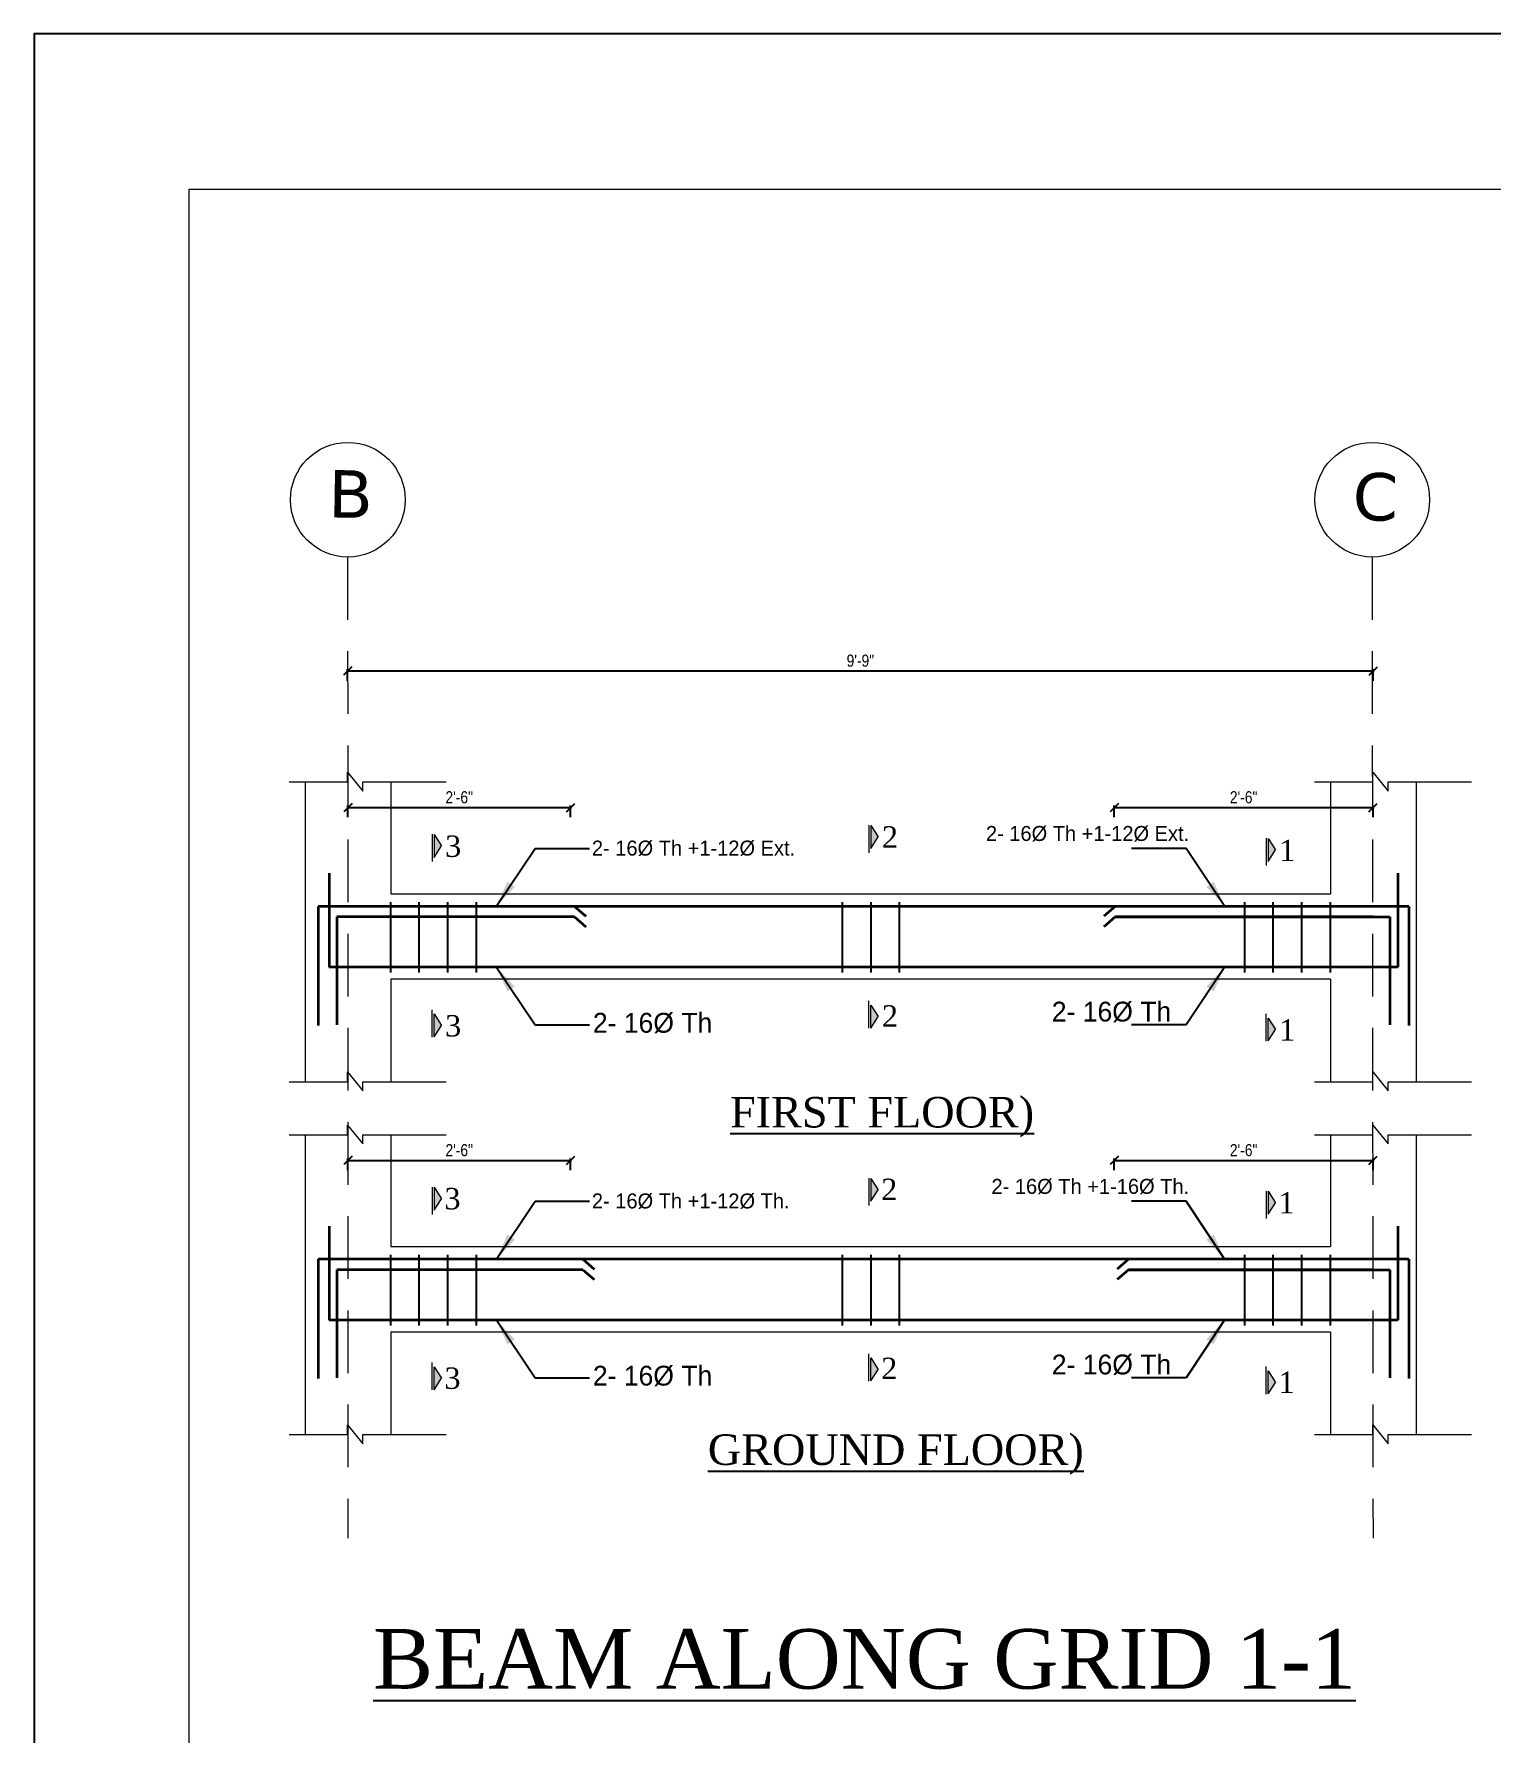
# Model space of a CAD drawing. Header units: inches. Extents: x 45643 to 70559, y -8725 to 1713.
# Drawn here: x 67382 to 67817, y -3747 to -3239 of the extents above; entities that cross this region are included whole.
import ezdxf

# ---------------------------------------------------------------- set-up
doc = ezdxf.new("R2010")
doc.units = ezdxf.units.IN
doc.header["$MEASUREMENT"] = 0
doc.linetypes.add('CENTER2', pattern=[1.125, 0.75, -0.125, 0.125, -0.125])
doc.linetypes.add('DASHED2', pattern=[0.375, 0.25, -0.125])
for name, color, linetype, lineweight in [('BEAM', 212, 'Continuous', 9), ('cenline', 170, 'CENTER2', 9), ('door', 3, 'Continuous', 13), ('ELE1', 3, 'Continuous', 9), ('Line', 7, 'Continuous', 15), ('Line 0.35', 130, 'Continuous', 35), ('REN', 140, 'Continuous', 35), ('Side-1', 11, 'Continuous', 18), ('Text', 7, 'Continuous', 9)]:
    doc.layers.add(name, color=color, linetype=linetype, lineweight=lineweight)
for name, color, linetype in [('DIM', 5, 'Continuous'), ('floorhatch', 43, 'Continuous'), ('STIRRUP', 10, 'Continuous')]:
    doc.layers.add(name, color=color, linetype=linetype)
doc.styles.add('Dks', font='ARIALN.TTF', dxfattribs={"height": 8})
doc.styles.add('ordinary', font='ARIALN.TTF')
doc.styles.add('sb', font='BKANT.TTF', dxfattribs={"height": 8})
doc.styles.get("Standard").update_dxf_attribs({"font": 'times.ttf'})
doc.dimstyles.new('1-4', dxfattribs={"dimscale": 0.1, "dimtxt": 36, "dimasz": 25, "dimexe": 5.625, "dimexo": 36, "dimgap": 12, "dimtad": 1, "dimzin": 0, "dimdsep": 46, "dimlunit": 4, "dimtxsty": 'ordinary', "dimblk": 'OBLIQUE', "dimcen": 1, "dimdle": 3, "dimclrt": 7, "dimadec": 3, "dimazin": 0, "dimtfac": 1, "dimtix": 1, "dimtofl": 0, "dimtmove": 0, "dimatfit": 3, "dimfxl": 29.1875, "dimfxlon": 1, "dimtolj": 1, "dimtzin": 0, "dimarcsym": 0})
doc.dimstyles.new('Dks', dxfattribs={"dimtxt": 8, "dimasz": 8, "dimexe": 6, "dimexo": 6, "dimgap": 0.03125, "dimtad": 0, "dimdec": 0, "dimzin": 0, "dimdsep": 46, "dimlunit": 3, "dimtxsty": 'Dks', "dimcen": 0.09375, "dimclrd": 256, "dimclre": 256, "dimclrt": 256, "dimadec": 0, "dimazin": 0, "dimtfac": 1, "dimtdec": 0, "dimtix": 1, "dimtmove": 2, "dimatfit": 3, "dimfxl": 1, "dimfrac": 2, "dimtolj": 1, "dimtzin": 0, "dimlwe": -1, "dimarcsym": 0})

# ---------------------------------------------------------------- blocks, each defined once
blk = doc.blocks.new('vrwa')
at = {"layer": 'Line', "linetype": 'Continuous'}
for points in [[(64431.27, 382588.92), (64427.13, 382595.36), (64427.13, 382582.49)], [(64431.27, 382488.21), (64427.13, 382481.77), (64427.13, 382494.64)]]:
    blk.add_hatch(color=256, dxfattribs=at).paths.add_polyline_path(points)
at = {"layer": 'door', "linetype": 'Continuous'}
for p, q in [((64426.1, 382595.46), (64426.1, 382580.11)), ((64427.13, 382595.36), (64427.13, 382582.49)), ((64427.13, 382595.36), (64431.27, 382588.92)), ((64427.13, 382582.49), (64431.27, 382588.92)), ((64426.1, 382481.67), (64426.1, 382497.02)), ((64427.13, 382481.77), (64427.13, 382494.64)), ((64427.13, 382494.64), (64431.27, 382488.21)), ((64427.13, 382481.77), (64431.27, 382488.21))]:
    blk.add_line(p, q, dxfattribs=at)
blk = doc.blocks.new('_Oblique')
at = {"color": 0, "linetype": 'ByBlock', "lineweight": -2}
blk.add_line((-0.5, -0.5), (0.5, 0.5), dxfattribs=at)
blk = doc.blocks.new('*D643')
at = {"layer": 'Defpoints', "color": 0, "linetype": 'Continuous', "transparency": 16777216}
for p in [(67541.83, -3470.35), (67475.35, -3499.88, -1.6), (67541.83, -3499.88, -1.6)]:
    blk.add_point(p, dxfattribs=at)
at = {"layer": 'Line 0.35', "color": 0, "linetype": 'Continuous', "lineweight": -2, "transparency": 16777216}
for p, q in [((67475.05, -3470.35), (67542.13, -3470.35)), ((67475.35, -3473.26), (67475.35, -3469.79)), ((67541.83, -3473.26), (67541.83, -3469.79))]:
    blk.add_line(p, q, dxfattribs=at)
at = {"layer": 'Line 0.35', "color": 0, "linetype": 'Continuous', "lineweight": -2, "transparency": 16777216, "xscale": 2.5, "yscale": 2.5, "zscale": 2.5, "rotation": 180}
blk.add_blockref('_Oblique', (67475.35, -3470.35), dxfattribs=at)
at = {"layer": 'Line 0.35', "color": 0, "linetype": 'Continuous', "lineweight": -2, "transparency": 16777216, "xscale": 2.5, "yscale": 2.5, "zscale": 2.5}
blk.add_blockref('_Oblique', (67541.83, -3470.35), dxfattribs=at)
at = {"layer": 'Line 0.35', "color": 7, "linetype": 'Continuous', "transparency": 16777216, "insert": (67508.59, -3467.31), "char_height": 3.6, "attachment_point": 5, "style": 'ordinary'}
blk.add_mtext('\\A1;2\'-6"', dxfattribs=at)
blk = doc.blocks.new('*D644')
at = {"layer": 'Defpoints', "color": 0, "linetype": 'Continuous', "transparency": 16777216}
for p in [(67781.4, -3470.35), (67781.4, -3496.1, -1.6), (67704.13, -3499.91, -1.6)]:
    blk.add_point(p, dxfattribs=at)
at = {"layer": 'Line 0.35', "color": 0, "linetype": 'Continuous', "lineweight": -2, "transparency": 16777216}
for p, q in [((67703.83, -3470.35), (67781.7, -3470.35)), ((67704.13, -3473.26), (67704.13, -3469.79)), ((67781.4, -3473.26), (67781.4, -3469.79))]:
    blk.add_line(p, q, dxfattribs=at)
at = {"layer": 'Line 0.35', "color": 0, "linetype": 'Continuous', "lineweight": -2, "transparency": 16777216, "xscale": 2.5, "yscale": 2.5, "zscale": 2.5, "rotation": 180}
blk.add_blockref('_Oblique', (67704.13, -3470.35), dxfattribs=at)
at = {"layer": 'Line 0.35', "color": 0, "linetype": 'Continuous', "lineweight": -2, "transparency": 16777216, "xscale": 2.5, "yscale": 2.5, "zscale": 2.5}
blk.add_blockref('_Oblique', (67781.4, -3470.35), dxfattribs=at)
at = {"layer": 'Line 0.35', "color": 7, "linetype": 'Continuous', "transparency": 16777216, "insert": (67742.77, -3467.31), "char_height": 3.6, "attachment_point": 5, "style": 'ordinary'}
blk.add_mtext('\\A1;2\'-6"', dxfattribs=at)
blk = doc.blocks.new('*D642')
at = {"layer": 'Defpoints', "color": 0, "linetype": 'Continuous', "transparency": 16777216}
for p in [(67781.47, -3429.55), (67475.26, -3452.26), (67781.47, -3452.26)]:
    blk.add_point(p, dxfattribs=at)
at = {"layer": 'Line 0.35', "color": 0, "linetype": 'Continuous', "lineweight": -2, "transparency": 16777216}
for p, q in [((67474.96, -3429.55), (67781.77, -3429.55)), ((67475.26, -3432.47), (67475.26, -3428.99)), ((67781.47, -3432.47), (67781.47, -3428.99))]:
    blk.add_line(p, q, dxfattribs=at)
at = {"layer": 'Line 0.35', "color": 0, "linetype": 'Continuous', "lineweight": -2, "transparency": 16777216, "xscale": 2.5, "yscale": 2.5, "zscale": 2.5, "rotation": 180}
blk.add_blockref('_Oblique', (67475.26, -3429.55), dxfattribs=at)
at = {"layer": 'Line 0.35', "color": 0, "linetype": 'Continuous', "lineweight": -2, "transparency": 16777216, "xscale": 2.5, "yscale": 2.5, "zscale": 2.5}
blk.add_blockref('_Oblique', (67781.47, -3429.55), dxfattribs=at)
at = {"layer": 'Line 0.35', "color": 7, "linetype": 'Continuous', "transparency": 16777216, "insert": (67628.36, -3426.51), "char_height": 3.6, "attachment_point": 5, "style": 'ordinary'}
blk.add_mtext('\\A1;9\'-9"', dxfattribs=at)
blk = doc.blocks.new('*D665')
at = {"layer": 'Defpoints', "color": 0, "linetype": 'Continuous', "transparency": 16777216}
for p in [(67541.83, -3575.75), (67475.35, -3605.28, -1.6), (67541.83, -3605.28, -1.6)]:
    blk.add_point(p, dxfattribs=at)
at = {"layer": 'Line 0.35', "color": 0, "linetype": 'Continuous', "lineweight": -2, "transparency": 16777216}
for p, q in [((67475.05, -3575.75), (67542.13, -3575.75)), ((67475.35, -3578.66), (67475.35, -3575.18)), ((67541.83, -3578.66), (67541.83, -3575.18))]:
    blk.add_line(p, q, dxfattribs=at)
at = {"layer": 'Line 0.35', "color": 0, "linetype": 'Continuous', "lineweight": -2, "transparency": 16777216, "xscale": 2.5, "yscale": 2.5, "zscale": 2.5, "rotation": 180}
blk.add_blockref('_Oblique', (67475.35, -3575.75), dxfattribs=at)
at = {"layer": 'Line 0.35', "color": 0, "linetype": 'Continuous', "lineweight": -2, "transparency": 16777216, "xscale": 2.5, "yscale": 2.5, "zscale": 2.5}
blk.add_blockref('_Oblique', (67541.83, -3575.75), dxfattribs=at)
at = {"layer": 'Line 0.35', "color": 7, "linetype": 'Continuous', "transparency": 16777216, "insert": (67508.59, -3572.71), "char_height": 3.6, "attachment_point": 5, "style": 'ordinary'}
blk.add_mtext('\\A1;2\'-6"', dxfattribs=at)
blk = doc.blocks.new('*D666')
at = {"layer": 'Defpoints', "color": 0, "linetype": 'Continuous', "transparency": 16777216}
for p in [(67781.4, -3575.75), (67781.4, -3601.49, -1.6), (67704.13, -3605.31, -1.6)]:
    blk.add_point(p, dxfattribs=at)
at = {"layer": 'Line 0.35', "color": 0, "linetype": 'Continuous', "lineweight": -2, "transparency": 16777216}
for p, q in [((67703.83, -3575.75), (67781.7, -3575.75)), ((67704.13, -3578.66), (67704.13, -3575.18)), ((67781.4, -3578.66), (67781.4, -3575.18))]:
    blk.add_line(p, q, dxfattribs=at)
at = {"layer": 'Line 0.35', "color": 0, "linetype": 'Continuous', "lineweight": -2, "transparency": 16777216, "xscale": 2.5, "yscale": 2.5, "zscale": 2.5, "rotation": 180}
blk.add_blockref('_Oblique', (67704.13, -3575.75), dxfattribs=at)
at = {"layer": 'Line 0.35', "color": 0, "linetype": 'Continuous', "lineweight": -2, "transparency": 16777216, "xscale": 2.5, "yscale": 2.5, "zscale": 2.5}
blk.add_blockref('_Oblique', (67781.4, -3575.75), dxfattribs=at)
at = {"layer": 'Line 0.35', "color": 7, "linetype": 'Continuous', "transparency": 16777216, "insert": (67742.77, -3572.71), "char_height": 3.6, "attachment_point": 5, "style": 'ordinary'}
blk.add_mtext('\\A1;2\'-6"', dxfattribs=at)

msp = doc.modelspace()

# ---------------------------------------------------------------- linework, layer by layer
at = {"layer": 'BEAM', "linetype": 'ByBlock'}
for p, q in [((67457.828, -3462.717, -2.236), (67475.252, -3462.717, -2.236)), ((67475.252, -3459.799, -2.236), (67479.848, -3465.425, -2.236)), ((67475.252, -3462.843, -2.236), (67475.252, -3459.799, -2.236)), ((67479.848, -3462.717, -2.236), (67504.706, -3462.717, -2.236)), ((67479.848, -3465.425, -2.236), (67479.848, -3462.717, -2.236)), ((67763.925, -3462.717, -2.236), (67781.349, -3462.717, -2.236)), ((67781.349, -3459.799, -2.236), (67785.944, -3465.425, -2.236)), ((67781.349, -3462.843, -2.236), (67781.349, -3459.799, -2.236)), ((67781.349, -3459.799, -2.236), (67785.944, -3465.425, -2.236)), ((67781.349, -3462.843, -2.236), (67781.349, -3459.799, -2.236)), ((67785.944, -3462.717, -2.236), (67810.803, -3462.717, -2.236)), ((67785.944, -3465.425, -2.236), (67785.944, -3462.717, -2.236)), ((67785.944, -3462.717, -2.236), (67810.803, -3462.717, -2.236)), ((67785.944, -3465.425, -2.236), (67785.944, -3462.717, -2.236)), ((67457.828, -3552.254, -2.236), (67475.252, -3552.254, -2.236)), ((67475.252, -3549.336, -2.236), (67479.848, -3554.962, -2.236)), ((67475.252, -3552.379, -2.236), (67475.252, -3549.336, -2.236)), ((67479.848, -3552.254, -2.236), (67504.706, -3552.254, -2.236)), ((67479.848, -3554.962, -2.236), (67479.848, -3552.254, -2.236)), ((67763.925, -3552.254, -2.236), (67781.349, -3552.254, -2.236)), ((67763.925, -3552.254, -2.236), (67781.349, -3552.254, -2.236)), ((67781.349, -3549.336, -2.236), (67785.944, -3554.962, -2.236)), ((67781.349, -3552.379, -2.236), (67781.349, -3549.336, -2.236)), ((67781.349, -3549.336, -2.236), (67785.944, -3554.962, -2.236)), ((67781.349, -3552.379, -2.236), (67781.349, -3549.336, -2.236)), ((67785.944, -3552.254, -2.236), (67810.803, -3552.254, -2.236)), ((67785.944, -3554.962, -2.236), (67785.944, -3552.254, -2.236)), ((67785.944, -3552.254, -2.236), (67810.803, -3552.254, -2.236)), ((67785.944, -3554.962, -2.236), (67785.944, -3552.254, -2.236)), ((67457.828, -3568.114, -2.236), (67475.252, -3568.114, -2.236)), ((67475.252, -3565.196, -2.236), (67479.848, -3570.822, -2.236)), ((67475.252, -3568.24, -2.236), (67475.252, -3565.196, -2.236)), ((67479.848, -3568.114, -2.236), (67504.706, -3568.114, -2.236)), ((67479.848, -3570.822, -2.236), (67479.848, -3568.114, -2.236)), ((67763.925, -3568.114, -2.236), (67781.349, -3568.114, -2.236)), ((67781.349, -3565.196, -2.236), (67785.944, -3570.822, -2.236)), ((67781.349, -3568.24, -2.236), (67781.349, -3565.196, -2.236)), ((67781.349, -3565.196, -2.236), (67785.944, -3570.822, -2.236)), ((67781.349, -3568.24, -2.236), (67781.349, -3565.196, -2.236)), ((67785.944, -3568.114, -2.236), (67810.803, -3568.114, -2.236)), ((67785.944, -3570.822, -2.236), (67785.944, -3568.114, -2.236)), ((67785.944, -3568.114, -2.236), (67810.803, -3568.114, -2.236)), ((67785.944, -3570.822, -2.236), (67785.944, -3568.114, -2.236)), ((67475.252, -3654.732, -2.236), (67479.848, -3660.358, -2.236)), ((67475.252, -3657.776, -2.236), (67475.252, -3654.732, -2.236)), ((67781.349, -3654.732, -2.236), (67785.944, -3660.358, -2.236)), ((67781.349, -3657.776, -2.236), (67781.349, -3654.732, -2.236)), ((67781.349, -3654.732, -2.236), (67785.944, -3660.358, -2.236)), ((67781.349, -3657.776, -2.236), (67781.349, -3654.732, -2.236)), ((67457.828, -3657.65, -2.236), (67475.252, -3657.65, -2.236)), ((67479.848, -3657.65, -2.236), (67504.706, -3657.65, -2.236)), ((67479.848, -3660.358, -2.236), (67479.848, -3657.65, -2.236)), ((67763.925, -3657.65, -2.236), (67781.349, -3657.65, -2.236)), ((67763.925, -3657.65, -2.236), (67781.349, -3657.65, -2.236)), ((67785.944, -3657.65, -2.236), (67810.803, -3657.65, -2.236)), ((67785.944, -3660.358, -2.236), (67785.944, -3657.65, -2.236)), ((67785.944, -3657.65, -2.236), (67810.803, -3657.65, -2.236)), ((67785.944, -3660.358, -2.236), (67785.944, -3657.65, -2.236))]:
    msp.add_line(p, q, dxfattribs=at)
at = {"layer": 'cenline', "color": 3, "linetype": 'DASHED2', "ltscale": 75}
for p, q in [((67475.276, -3395.541, -2.236), (67475.361, -3688.617, -2.236)), ((67781.143, -3395.541, -2.236), (67781.396, -3688.617, -2.236))]:
    msp.add_line(p, q, dxfattribs=at)
at = {"layer": 'Defpoints'}
msp.add_lwpolyline([(70559.247, -3239.316), (67381.647, -3239.316), (67381.647, -5487.285), (70559.247, -5487.285)], close=True, dxfattribs=at)
at = {"layer": 'ELE1', "color": 11, "linetype": 'Continuous', "true_color": 0xf27172}
for p, q in [((67488.143, -3496.096, -2.236), (67576.869, -3496.096, -2.236)), ((67548.69, -3496.096, -2.236), (67768.68, -3496.096, -2.236)), ((67576.869, -3521.656, 0.959), (67488.143, -3521.656, 0.959)), ((67768.68, -3521.656, 0.959), (67513.526, -3521.656, 0.959)), ((67488.143, -3601.493, -2.236), (67576.869, -3601.493, -2.236)), ((67548.69, -3601.493, -2.236), (67768.68, -3601.493, -2.236)), ((67576.869, -3627.052, 0.959), (67488.143, -3627.052, 0.959)), ((67768.68, -3627.052, 0.959), (67513.526, -3627.052, 0.959))]:
    msp.add_line(p, q, dxfattribs=at)
at = {"layer": 'ELE1'}
msp.add_lwpolyline([(67427.965, -3285.634), (70512.929, -3285.634), (70512.929, -5440.967), (67427.965, -5440.967)], close=True, dxfattribs=at)
at = {"layer": 'REN', "ltscale": 50}
for p, q in [((67469.739, -3489.974, -2.236), (67469.739, -3518.027, -2.236)), ((67788.815, -3489.974, -2.236), (67788.815, -3518.027, -2.236)), ((67751.435, -3499.885, -2.236), (67466.458, -3499.885, -2.236)), ((67762.057, -3499.885, -2.236), (67466.458, -3499.885, -2.236)), ((67466.458, -3499.885, -2.236), (67466.458, -3535.453, -2.236)), ((67542.977, -3503.001, -2.236), (67472.084, -3503.001, -2.236)), ((67542.977, -3499.885, -2.236), (67546.364, -3502.825, -2.236)), ((67542.977, -3503.001, -2.236), (67546.364, -3505.941, -2.236)), ((67792.096, -3499.885, -2.236), (67577.588, -3499.885, -2.236)), ((67704.411, -3499.885, -2.236), (67701.024, -3502.825, -2.236)), ((67704.411, -3503.001, -2.236), (67701.024, -3505.941, -2.236)), ((67704.411, -3503.001, -2.236), (67786.47, -3503.001, -2.236)), ((67781.474, -3503.001, -2.236), (67704.551, -3503.001, -2.236)), ((67781.474, -3503.001, -2.236), (67779.23, -3503.001, -2.236)), ((67792.096, -3499.885, -2.236), (67792.096, -3535.453, -2.236)), ((67761.41, -3518.027, -2.236), (67469.739, -3518.027, -2.236)), ((67758.776, -3518.027, -2.236), (67469.739, -3518.027, -2.236)), ((67788.815, -3518.027, -2.236), (67580.869, -3518.027, -2.236)), ((67469.739, -3595.371, -2.236), (67469.739, -3623.423, -2.236)), ((67788.815, -3595.371, -2.236), (67788.815, -3623.423, -2.236)), ((67751.435, -3605.281, -2.236), (67466.458, -3605.281, -2.236)), ((67762.057, -3605.281, -2.236), (67466.458, -3605.281, -2.236)), ((67466.458, -3605.281, -2.236), (67466.458, -3640.849, -2.236)), ((67545.536, -3608.397, -2.236), (67472.084, -3608.397, -2.236)), ((67545.536, -3605.281, -2.236), (67548.923, -3608.222, -2.236)), ((67545.536, -3608.397, -2.236), (67548.923, -3611.338, -2.236)), ((67792.096, -3605.281, -2.236), (67577.588, -3605.281, -2.236)), ((67708.414, -3605.281, -2.236), (67705.026, -3608.222, -2.236)), ((67708.414, -3608.397, -2.236), (67705.026, -3611.338, -2.236)), ((67781.474, -3608.397, -2.236), (67708.414, -3608.397, -2.236)), ((67708.414, -3608.397, -2.236), (67786.47, -3608.397, -2.236)), ((67781.474, -3608.397, -2.236), (67779.23, -3608.397, -2.236)), ((67792.096, -3605.281, -2.236), (67792.096, -3640.849, -2.236)), ((67761.41, -3623.423, -2.236), (67469.739, -3623.423, -2.236)), ((67758.776, -3623.423, -2.236), (67469.739, -3623.423, -2.236)), ((67788.815, -3623.423, -2.236), (67580.869, -3623.423, -2.236))]:
    msp.add_line(p, q, dxfattribs=at)
at = {"layer": 'REN'}
for p, q in [((67472.084, -3503.001, -2.236), (67472.084, -3535.288, -2.236)), ((67786.47, -3503.001, -2.236), (67786.47, -3535.288, -2.236)), ((67472.084, -3608.397, -2.236), (67472.084, -3640.685, -2.236)), ((67786.47, -3608.397, -2.236), (67786.47, -3640.685, -2.236))]:
    msp.add_line(p, q, dxfattribs=at)
at = {"layer": 'Side-1'}
for p, q in [((67462.584, -3462.717, -2.236), (67462.584, -3496.096, -2.236)), ((67462.584, -3462.717, -2.236), (67462.584, -3552.254, -2.236)), ((67488.143, -3462.717, -2.236), (67488.143, -3496.096, -2.236)), ((67768.68, -3462.717, -2.236), (67768.68, -3496.096, -2.236)), ((67768.68, -3462.717, -2.236), (67768.68, -3496.096, -2.236)), ((67768.68, -3462.717, -2.236), (67768.68, -3496.096, -2.236)), ((67768.68, -3462.717, -2.236), (67768.68, -3496.096, -2.236)), ((67768.68, -3462.717, -2.236), (67768.68, -3496.096, -2.236)), ((67794.24, -3462.717, -2.236), (67794.24, -3552.254, -2.236)), ((67462.584, -3521.656, -2.236), (67462.584, -3552.254, -2.236)), ((67488.143, -3521.656, -2.236), (67488.143, -3552.254, -2.236)), ((67768.68, -3521.656, -2.236), (67768.68, -3552.254, -2.236)), ((67768.68, -3521.656, -2.236), (67768.68, -3552.254, -2.236)), ((67794.24, -3521.656, -2.236), (67794.24, -3552.254, -2.236)), ((67462.584, -3568.114, -2.236), (67462.584, -3601.493, -2.236)), ((67462.584, -3568.114, -2.236), (67462.584, -3657.65, -2.236)), ((67488.143, -3568.114, -2.236), (67488.143, -3601.493, -2.236)), ((67768.68, -3568.114, -2.236), (67768.68, -3601.493, -2.236)), ((67768.68, -3568.114, -2.236), (67768.68, -3601.493, -2.236)), ((67768.68, -3568.114, -2.236), (67768.68, -3601.493, -2.236)), ((67768.68, -3568.114, -2.236), (67768.68, -3601.493, -2.236)), ((67768.68, -3568.114, -2.236), (67768.68, -3601.493, -2.236)), ((67794.24, -3568.114, -2.236), (67794.24, -3657.65, -2.236)), ((67462.584, -3627.052, -2.236), (67462.584, -3657.65, -2.236)), ((67488.143, -3627.052, -2.236), (67488.143, -3657.65, -2.236)), ((67768.68, -3627.052, -2.236), (67768.68, -3657.65, -2.236)), ((67768.68, -3627.052, -2.236), (67768.68, -3657.65, -2.236)), ((67794.24, -3627.052, -2.236), (67794.24, -3657.65, -2.236))]:
    msp.add_line(p, q, dxfattribs=at)
at = {"layer": 'STIRRUP', "linetype": 'ByBlock'}
for p, q in [((67488.143, -3519.653, -2.236), (67488.143, -3498.586, -2.236)), ((67496.663, -3519.653, -2.236), (67496.663, -3498.586, -2.236)), ((67505.183, -3519.653, -2.236), (67505.183, -3498.586, -2.236)), ((67513.703, -3519.653, -2.236), (67513.703, -3498.586, -2.236)), ((67623.028, -3519.653, -2.236), (67623.028, -3498.586, -2.236)), ((67631.548, -3519.653, -2.236), (67631.548, -3498.586, -2.236)), ((67640.068, -3519.653, -2.236), (67640.068, -3498.586, -2.236)), ((67743.12, -3519.653, -2.236), (67743.12, -3498.586, -2.236)), ((67743.12, -3519.653, -2.236), (67743.12, -3498.586, -2.236)), ((67751.64, -3519.653, -2.236), (67751.64, -3498.586, -2.236)), ((67751.64, -3519.653, -2.236), (67751.64, -3498.586, -2.236)), ((67760.16, -3519.653, -2.236), (67760.16, -3498.586, -2.236)), ((67760.16, -3519.653, -2.236), (67760.16, -3498.586, -2.236)), ((67768.68, -3519.653, -2.236), (67768.68, -3498.586, -2.236)), ((67768.68, -3519.653, -2.236), (67768.68, -3498.586, -2.236)), ((67488.143, -3625.05, -2.236), (67488.143, -3603.983, -2.236)), ((67496.663, -3625.05, -2.236), (67496.663, -3603.983, -2.236)), ((67505.183, -3625.05, -2.236), (67505.183, -3603.983, -2.236)), ((67513.703, -3625.05, -2.236), (67513.703, -3603.983, -2.236)), ((67623.028, -3625.05, -2.236), (67623.028, -3603.983, -2.236)), ((67631.548, -3625.05, -2.236), (67631.548, -3603.983, -2.236)), ((67640.068, -3625.05, -2.236), (67640.068, -3603.983, -2.236)), ((67743.12, -3625.05, -2.236), (67743.12, -3603.983, -2.236)), ((67743.12, -3625.05, -2.236), (67743.12, -3603.983, -2.236)), ((67751.64, -3625.05, -2.236), (67751.64, -3603.983, -2.236)), ((67751.64, -3625.05, -2.236), (67751.64, -3603.983, -2.236)), ((67760.16, -3625.05, -2.236), (67760.16, -3603.983, -2.236)), ((67760.16, -3625.05, -2.236), (67760.16, -3603.983, -2.236)), ((67768.68, -3625.05, -2.236), (67768.68, -3603.983, -2.236)), ((67768.68, -3625.05, -2.236), (67768.68, -3603.983, -2.236))]:
    msp.add_line(p, q, dxfattribs=at)
at = {"layer": 'Text'}
for centre in [(67475.334, -3378.416, -2.236), (67781.165, -3378.416, -2.236)]:
    msp.add_circle(centre, 17.125, dxfattribs=at)

# ---------------------------------------------------------------- block references
at = {"layer": 'door', "linetype": 'Continuous', "xscale": 0.5324930654169293, "yscale": 0.5324930654132913, "zscale": 0.5324930654151103}
for p in [(33324.46, -207205.094, -2.236), (33194.089, -207207.758, -2.236), (33443.083, -207208.96, -2.236), (33194.089, -207313.155, -2.236), (33324.46, -207310.491, -2.236), (33443.083, -207314.357, -2.236)]:
    msp.add_blockref('vrwa', p, dxfattribs=at)

# ---------------------------------------------------------------- texts
at = {"layer": 'floorhatch', "color": 7, "linetype": 'Continuous', "attachment_point": 5}
for s, insert, char_height in [('2', (67637.177, -3479.145, -2.236), 6.39), ('3', (67506.782, -3481.949, -2.236), 6.39), ('1', (67755.776, -3483.15, -2.236), 6.39), ('3', (67506.782, -3535.58, -2.236), 6.39), ('2', (67637.177, -3532.613, -2.236), 6.39), ('1', (67755.776, -3536.782, -2.236), 6.39), ('{\\LFIRST FLOOR)}', (67634.828, -3562.838), 9.12845), ('3', (67506.567, -3587.207, -2.236), 6.39), ('2', (67636.962, -3584.403, -2.236), 6.39), ('1', (67755.561, -3588.408, -2.236), 6.39), ('2', (67636.962, -3637.871, -2.236), 6.39), ('3', (67506.567, -3640.838, -2.236), 6.39), ('1', (67755.561, -3642.04, -2.236), 6.39), ('{\\LGROUND FLOOR)}', (67638.924, -3663.62), 9.12845), ('{\\LBEAM ALONG GRID 1-1}', (67629.586, -3724.75), 17.79868)]:
    msp.add_mtext(s, dxfattribs=dict(at, insert=insert, char_height=char_height))
at = {"layer": 'Text', "char_height": 14.17222, "attachment_point": 1, "rotation": 359.11823}
for s, insert in [('{\\fVerdana|b0|i0|c0|p34;B}', (67469.611, -3369.516, -2.236)), ('{\\fVerdana|b0|i0|c0|p34;C}', (67775.452, -3370.334, -2.236))]:
    msp.add_mtext(s, dxfattribs=dict(at, insert=insert))
at = {"layer": 'Text', "style": 'sb'}
for s, insert, char_height, attachment_point in [('2- 16%%C Th +1-12%%C Ext.', (67726.508, -3480.509, -5.43), 4.47294, 9), ('2- 16%%C Th +1-12%%C Ext.', (67548.202, -3484.866, -2.236), 4.47294, 7), ('2- 16%%C Th ', (67548.491, -3531.686, -2.236), 5.92048, 1), ('2- 16%%C Th +1-16%%C Th.', (67726.508, -3585.905, -5.43), 4.47294, 9), ('2- 16%%C Th +1-12%%C Th.', (67548.202, -3590.263, -2.236), 4.47294, 7), ('2- 16%%C Th ', (67548.491, -3637.082, -2.236), 5.92048, 1)]:
    msp.add_mtext(s, dxfattribs=dict(at, insert=insert, char_height=char_height, attachment_point=attachment_point))
at = {"layer": 'Text', "char_height": 5.92048, "width": 77.52545, "attachment_point": 3, "style": 'sb'}
for insert in [(67721.148, -3528.351, -5.43), (67721.148, -3633.748, -5.43)]:
    msp.add_mtext('2- 16%%C Th ', dxfattribs=dict(at, insert=insert))

# ---------------------------------------------------------------- dimensions: what is measured, and where the dimension line sits
at = {"layer": 'Line 0.35', "linetype": 'Continuous'}
for base, p1, p2, text, picture, middle in [((67781.466, -3429.551, -2.236), (67475.26, -3452.263, -2.236), (67781.466, -3452.263, -2.236), '9\'-9"', '*D642', (67628.363, -3426.513, -2.236)), ((67541.828, -3470.35, -0.638), (67475.349, -3499.885, -2.236), (67541.828, -3499.885, -2.236), '2\'-6"', '*D643', (67508.589, -3467.312, -0.638)), ((67781.403, -3470.35, -0.638), (67704.133, -3499.91, -2.236), (67781.403, -3496.096, -2.236), '2\'-6"', '*D644', (67742.768, -3467.312, -0.638)), ((67541.828, -3575.746, -0.638), (67475.349, -3605.281, -2.236), (67541.828, -3605.281, -2.236), '2\'-6"', '*D665', (67508.589, -3572.708, -0.638)), ((67781.403, -3575.746, -0.638), (67704.133, -3605.306, -2.236), (67781.403, -3601.493, -2.236), '2\'-6"', '*D666', (67742.768, -3572.708, -0.638))]:
    dim = msp.add_linear_dim(base=base, p1=p1, p2=p2, text=text, dimstyle='1-4', dxfattribs=at)
    dim.commit()
    dim.dimension.update_dxf_attribs({"geometry": picture, "text_midpoint": middle})

# ---------------------------------------------------------------- leaders
at = {"layer": 'DIM', "ltscale": 50}
for points in [[(67519.634, -3499.935, -2.236), (67531.243, -3482.546, -2.236), (67547.512, -3482.546, -2.236)], [(67737.189, -3499.935, -5.43), (67725.58, -3482.546, -5.43), (67709.311, -3482.546, -5.43)], [(67519.634, -3517.91, -2.236), (67531.243, -3535.299, -2.236), (67547.512, -3535.299, -2.236)], [(67737.189, -3517.91, -5.43), (67725.58, -3535.299, -5.43), (67709.311, -3535.299, -5.43)], [(67519.634, -3605.331, -2.236), (67531.243, -3587.942, -2.236), (67547.512, -3587.942, -2.236)], [(67737.189, -3605.331, -5.43), (67725.58, -3587.942, -5.43), (67709.311, -3587.942, -5.43)], [(67519.634, -3623.306, -2.236), (67531.243, -3640.695, -2.236), (67547.512, -3640.695, -2.236)], [(67737.189, -3623.306, -5.43), (67725.58, -3640.695, -5.43), (67709.311, -3640.695, -5.43)]]:
    msp.add_leader(points, dimstyle='Dks', dxfattribs=at)

doc.saveas('drawing.dxf')
